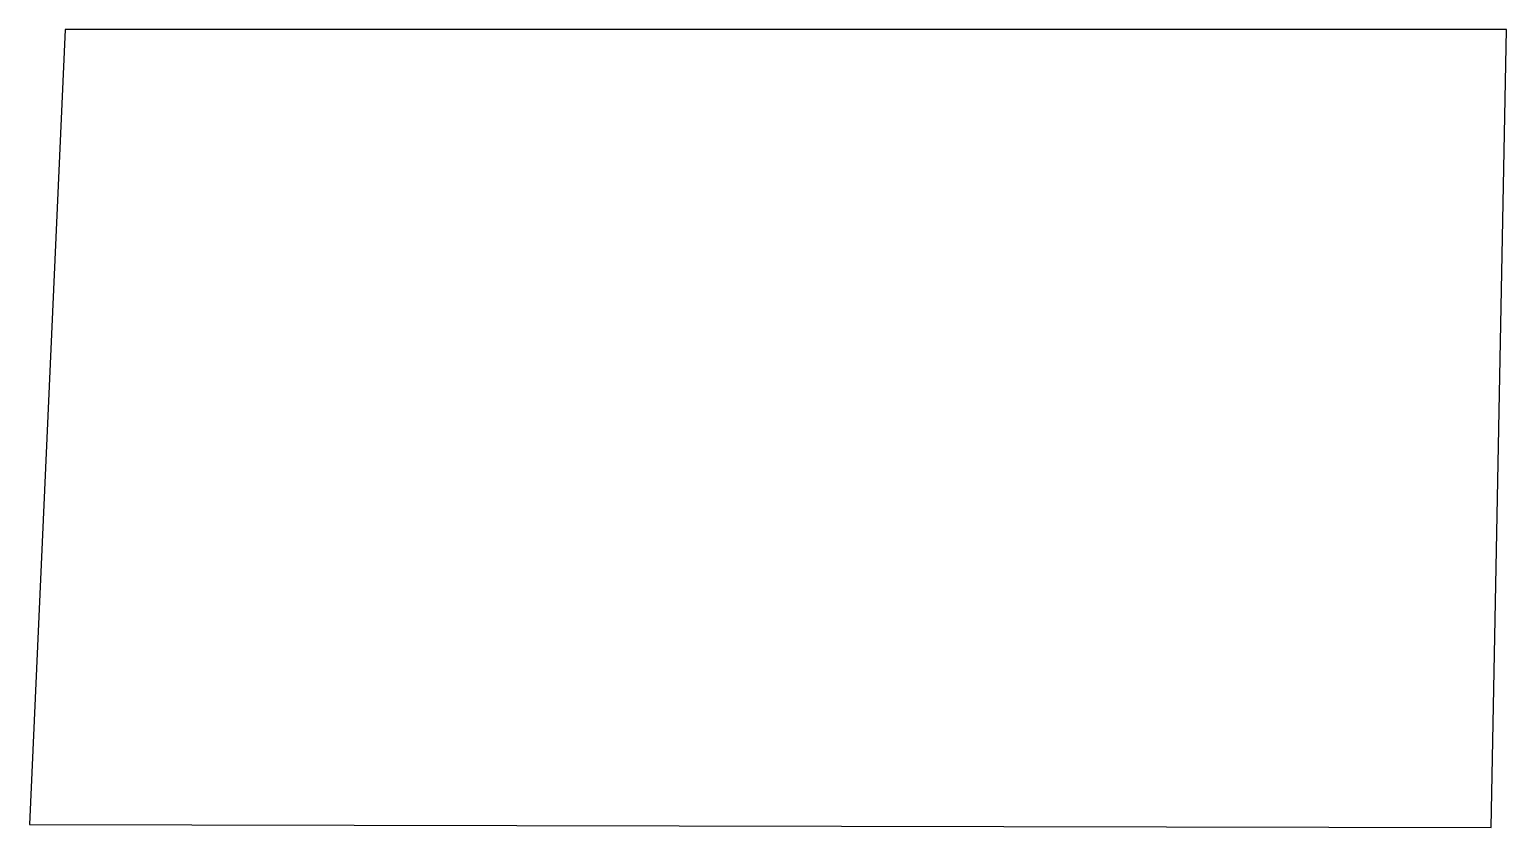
# Model space of a CAD drawing. Header units: metres. Extents: x -16 to 659, y -35 to 330.
import ezdxf

# ---------------------------------------------------------------- set-up
doc = ezdxf.new("R2010")
doc.units = ezdxf.units.M

msp = doc.modelspace()

# ---------------------------------------------------------------- linework, layer by layer
for p, q in [((0, 329.927), (-16.2183, -33.6727)), ((659, 329.927), (0, 329.927)), ((652.074, -35), (659, 329.927)), ((-16.2183, -33.6727), (652.074, -35))]:
    msp.add_line(p, q)

doc.saveas('drawing.dxf')
